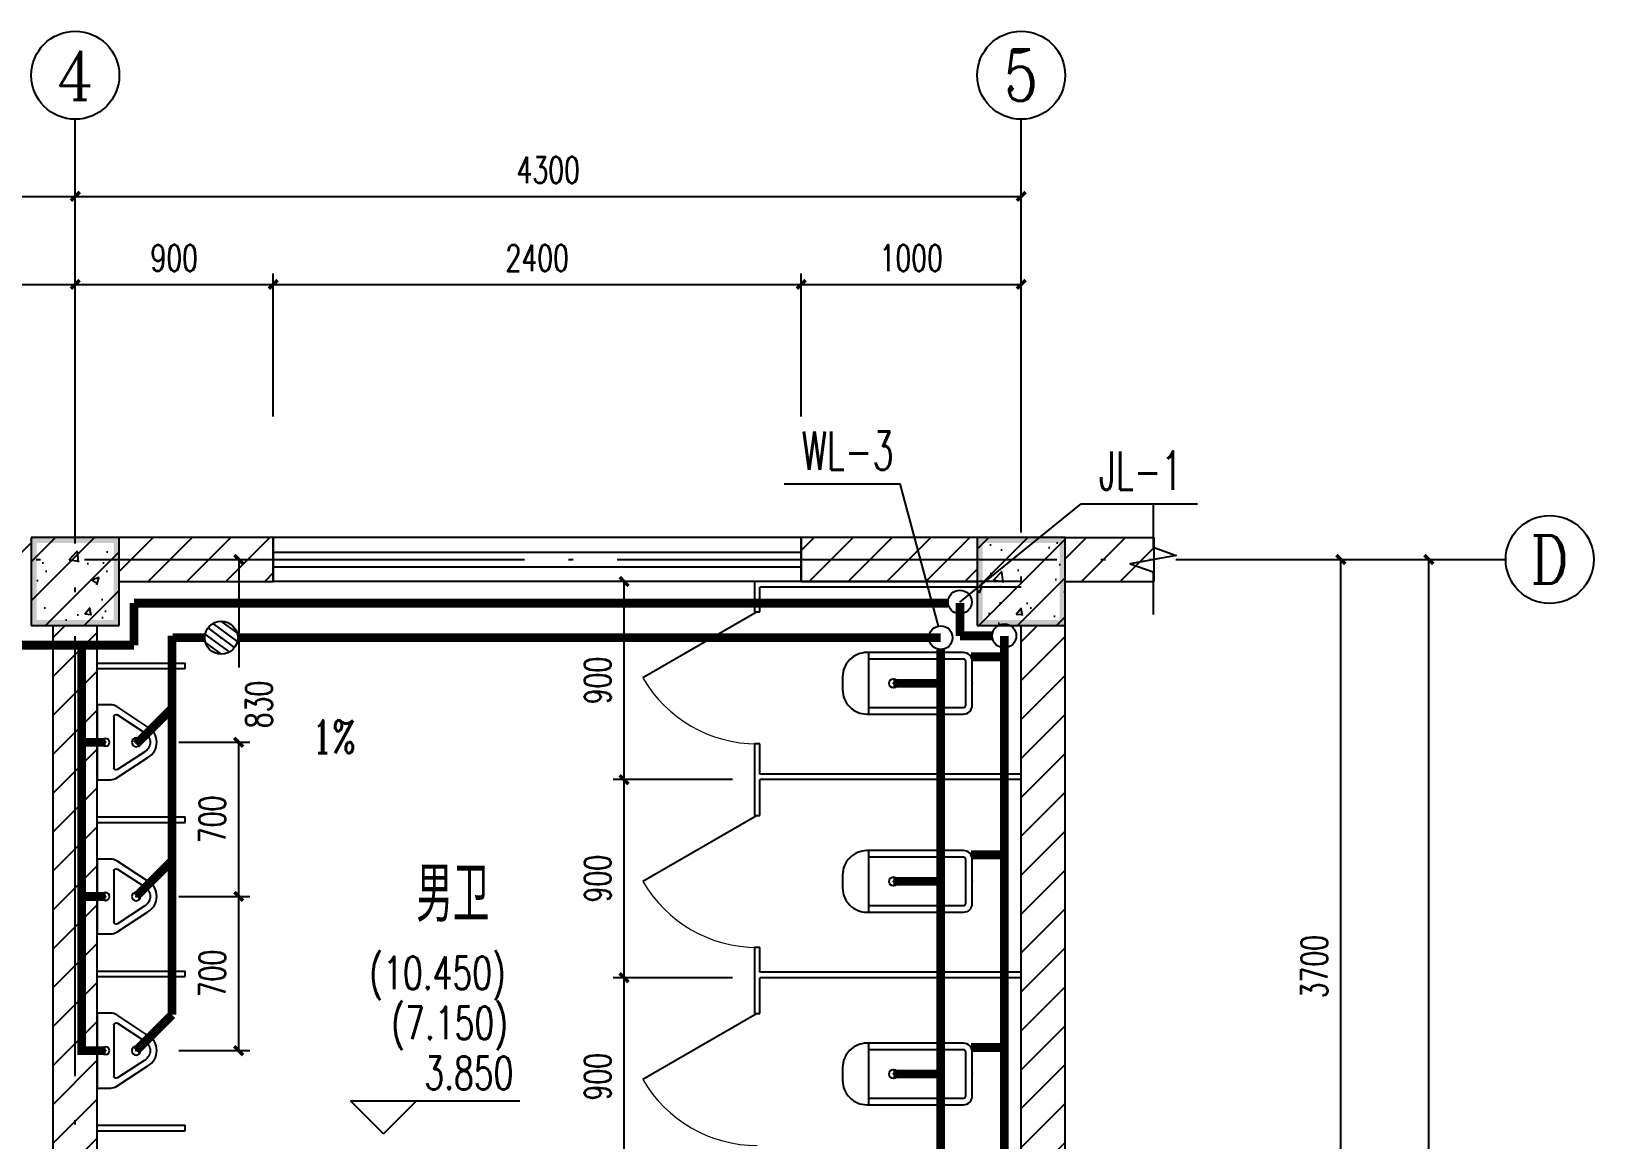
# Model space of a CAD drawing. Extents: x 6128144 to 12201635, y -1670122 to -706096.
# Drawn here: x 6219369 to 6226471, y -737750 to -732714 of the extents above; entities that cross this region are included whole.
import ezdxf
from ezdxf.enums import TextEntityAlignment as Align

# ---------------------------------------------------------------- set-up
doc = ezdxf.new("R2010")
doc.units = 0
doc.header["$LTSCALE"] = 1000
doc.header["$MEASUREMENT"] = 0
doc.linetypes.add('DASH', pattern=[0.35, 0.25, -0.1])
doc.linetypes.add('DOTE', pattern=[2.42, 2, -0.2, 0.02, -0.2])
doc.layers.get('0').update_dxf_attribs({"linetype": 'CONTINUOUS'})
doc.layers.get('Defpoints').update_dxf_attribs({"linetype": 'CONTINUOUS'})
for name, color, linetype in [('AXIS', 3, 'CONTINUOUS'), ('AXIS_TEXT', 7, 'CONTINUOUS'), ('COLUMN', 9, 'CONTINUOUS'), ('DIM_ELEV', 3, 'CONTINUOUS'), ('DIM_SYMB', 3, 'CONTINUOUS'), ('DOTE', 252, 'CONTINUOUS'), ('LATRINE', 6, 'CONTINUOUS'), ('LVTRY', 6, 'CONTINUOUS'), ('PIPE-给水', 3, 'CONTINUOUS'), ('PUB_DIM', 3, 'CONTINUOUS'), ('PUB_HATCH', 8, 'CONTINUOUS'), ('PUB_TEXT', 7, 'CONTINUOUS'), ('TWT_LEAD', 3, 'CONTINUOUS'), ('WALL', 2, 'CONTINUOUS'), ('WINDOW', 4, 'CONTINUOUS'), ('回水', 2, 'DASH'), ('排水', 221, 'CONTINUOUS')]:
    doc.layers.add(name, color=color, linetype=linetype)
doc.styles.add('_TCH_AXIS', font='COMPLEX', dxfattribs={"bigfont": 'GBCBIG'})
doc.styles.add('_TCH_DIM', font='SIMPLEX', dxfattribs={"bigfont": 'GBCBIG'})
doc.styles.add('_TCH_DIM_T3', font='SIMPLEX', dxfattribs={"width": 0.705882, "bigfont": 'GBCBIG'})
doc.styles.add('COMPLEX', font='COMPLEX')
doc.styles.add('schuco', font='sceie.shx', dxfattribs={"width": 0.7, "bigfont": 'sceic.shx'})
doc.styles.add('TG_LINETYPE', font='SIMPLEX', dxfattribs={"width": 0.8, "height": 3, "bigfont": 'HZTXT'})
doc.styles.add('X02W-L0100$0$_TWT_SERIAL', font='SIMPLEX', dxfattribs={"width": 0.8, "height": 3.5, "bigfont": 'HZTXT'})
doc.linetypes.add('TG_J', pattern='A,2,-0.3,["J",TG_LINETYPE,S=0.1,R=0,X=-0.23,Y=-0.15],0', length=2.3)
doc.dimstyles.new('_TCH_ARCH&&50', dxfattribs={"dimtxt": 119, "dimasz": 40, "dimexe": 50, "dimexo": 100, "dimgap": 60.5, "dimtad": 1, "dimdec": 0, "dimzin": 0, "dimdsep": 46, "dimtxsty": '_TCH_DIM_T3', "dimblk": 'ARCHTICK', "dimcen": 0.09, "dimclrt": 7, "dimazin": 2, "dimtfac": 1, "dimtdec": 0, "dimtix": 1, "dimtmove": 2, "dimatfit": 3, "dimfxl": 0, "dimtolj": 1, "dimtzin": 0, "dimarcsym": 0})
pattern_1 = [(45, (284924.3, 65536.4), (-88.388383, 88.388383), [])]
pattern_2 = [(45, (284924.3, 65446.64), (-88.3883476, 88.3883476), []), (50, (284924.3, 65446.64), (358.630091, -31.376067), [37.5, -412.5]), (355, (284924.3, 65446.64), (-69.375667, 376.096067), [30, -330]), (100.4514, (284954.2, 65444.02), (289.25469, 344.719771), [31.870095, -350.571056]), (46.1842, (284924.3, 65546.64), (533.620524, -82.759507), [56.25, -618.75]), (96.6356, (284968.77, 65539.74), (467.331353, 487.058935), [47.805144, -525.8565]), (351.1842, (284924.3, 65546.64), (467.330973, 487.0593), [45, -495]), (21, (284974.3, 65521.64), (298.453526, -201.309445), [37.5, -412.5]), (326, (284974.3, 65521.64), (121.657666, 362.575023), [30, -330]), (71.4514, (284999.17, 65504.86), (420.111314, 161.265248), [31.870095, -350.571056]), (37.5, (284924.3, 65446.64), (6.0799277, 166.446927), [0, -326, 0, -335, 0, -331.25]), (7.5, (284924.3, 65446.64), (131.5347687, 197.205856), [0, -191, 0, -318.5, 0, -126.25]), (327.5, (284812.8, 65446.64), (266.911218, -11.277436), [0, -125, 0, -390, 0, -517.5]), (317.5, (284762.8, 65446.64), (291.593085, 50.052491), [0, -162.5, 0, -259, 0, -367.5])]

# ---------------------------------------------------------------- blocks, each defined once
blk = doc.blocks.new('$lvtry$00000221')
at = {"color": 0}
for p, q in [((-124.2, -91.5), (-43.3, -215.6)), ((-115.8, -76), (115.8, -76)), ((43.3, -215.6), (124.2, -91.5))]:
    blk.add_line(p, q, dxfattribs=at)
blk.add_lwpolyline([(69.3, -230.6, -0.57735), (-69.3, -230.6), (-161.9, -88.4, -0.145378), (-170, -61.1), (-170, 0), (170, 0), (170, -61.1, -0.145378), (161.9, -88.4)], format="xyb", close=True, dxfattribs=at)
for centre, radius in [((0, -38), 17.7), ((0, -177), 20)]:
    blk.add_circle(centre, radius, dxfattribs=at)
for centre, radius, start, end in [((-115.8, -86), 10, 90, 213.0863), ((115.8, -86), 10, 326.9137, 90), ((0, -190.6), 50, 210, 330)]:
    blk.add_arc(centre, radius, start, end, dxfattribs=at)
for p in [(0, -38), (0, -177)]:
    blk.add_point(p, dxfattribs=at)
blk = doc.blocks.new('$TCHSYS$APDOOR2D')
blk.add_line((0.5, 0), (0, 0.866))
at = {"lineweight": 13}
blk.add_arc((0.5, 0), 1, 120, 180, dxfattribs=at)
blk = doc.blocks.new('$lvtry$00000200')
at = {"color": 0}
for p, q in [((-109.8, -40), (-109.8, -469.7)), ((99.8, -30), (-99.8, -30)), ((109.8, -469.7), (109.8, -40))]:
    blk.add_line(p, q, dxfattribs=at)
blk.add_lwpolyline([(99.8, 0), (-99.8, 0, 0.414214), (-139.8, -40), (-139.8, -479.7, 0.414214), (-29.8, -589.7), (29.8, -589.7, 0.414214), (139.8, -479.7), (139.8, -40, 0.414214)], format="xyb", close=True, dxfattribs=at)
blk.add_lwpolyline([(139.8, -469.7), (-139.8, -469.7)], dxfattribs=at)
blk.add_circle((0, -358.6), 20, dxfattribs=at)
for centre, start, end in [((-99.8, -40), 90, 180), ((99.8, -40), 0, 90)]:
    blk.add_arc(centre, 10, start, end, dxfattribs=at)
for p in [(0, 0), (0, -358.6)]:
    blk.add_point(p, dxfattribs=at)
blk = doc.blocks.new('_AXISO')
blk.add_circle((0, 0), 0.5)
at = {"layer": 'AXIS_TEXT', "style": 'COMPLEX', "width": 1.041667}
blk.add_attdef('A', text='', height=0.56, dxfattribs=at).set_placement((-0.25, -0.28), (0.25, -0.28), align=Align.FIT)
blk = doc.blocks.new('_ArchTick')
at = {"color": 0, "linetype": 'ByBlock', "const_width": 0.4}
blk.add_lwpolyline([(-0.5, -0.5), (0.5, 0.5)], dxfattribs=at)
blk = doc.blocks.new('*D2225')
at = {"layer": 'Defpoints', "color": 0}
for p in [(6222063.1, -735213.6), (6222656, -735213.6), (6222656, -736113.6)]:
    blk.add_point(p, dxfattribs=at)
at = {"layer": 'PUB_DIM', "color": 0, "lineweight": -2}
for p, q in [((6222556, -735213.6), (6222013.1, -735213.6)), ((6222063.1, -736113.6), (6222063.1, -735213.6)), ((6222556, -736113.6), (6222013.1, -736113.6))]:
    blk.add_line(p, q, dxfattribs=at)
at = {"layer": 'PUB_DIM', "color": 0, "lineweight": -2, "xscale": 40, "yscale": 40, "zscale": 40}
for p, rotation in [((6222063.1, -735213.6), 90), ((6222063.1, -736113.6), 270)]:
    blk.add_blockref('_ArchTick', p, dxfattribs=dict(at, rotation=rotation))
at = {"layer": 'PUB_DIM', "color": 7, "insert": (6221943.1, -735663.6), "char_height": 119, "attachment_point": 5, "rotation": 90, "style": '_TCH_DIM_T3'}
blk.add_mtext('\\A1;900', dxfattribs=at)
blk = doc.blocks.new('*D2226')
at = {"layer": 'Defpoints', "color": 0}
for p in [(6222063.1, -736113.6), (6222656, -736113.6), (6222656, -737013.6)]:
    blk.add_point(p, dxfattribs=at)
at = {"layer": 'PUB_DIM', "color": 0, "lineweight": -2}
for p, q in [((6222556, -736113.6), (6222013.1, -736113.6)), ((6222063.1, -737013.6), (6222063.1, -736113.6)), ((6222556, -737013.6), (6222013.1, -737013.6))]:
    blk.add_line(p, q, dxfattribs=at)
at = {"layer": 'PUB_DIM', "color": 0, "lineweight": -2, "xscale": 40, "yscale": 40, "zscale": 40}
for p, rotation in [((6222063.1, -736113.6), 90), ((6222063.1, -737013.6), 270)]:
    blk.add_blockref('_ArchTick', p, dxfattribs=dict(at, rotation=rotation))
at = {"layer": 'PUB_DIM', "color": 7, "insert": (6221943.1, -736563.6), "char_height": 119, "attachment_point": 5, "rotation": 90, "style": '_TCH_DIM_T3'}
blk.add_mtext('\\A1;900', dxfattribs=at)
blk = doc.blocks.new('*D2227')
at = {"layer": 'Defpoints', "color": 0}
for p in [(6222063.1, -737013.6), (6222656, -737013.6), (6222656, -737913.6)]:
    blk.add_point(p, dxfattribs=at)
at = {"layer": 'PUB_DIM', "color": 0, "lineweight": -2}
for p, q in [((6222556, -737013.6), (6222013.1, -737013.6)), ((6222063.1, -737913.6), (6222063.1, -737013.6)), ((6222556, -737913.6), (6222013.1, -737913.6))]:
    blk.add_line(p, q, dxfattribs=at)
at = {"layer": 'PUB_DIM', "color": 0, "lineweight": -2, "xscale": 40, "yscale": 40, "zscale": 40}
for p, rotation in [((6222063.1, -737013.6), 90), ((6222063.1, -737913.6), 270)]:
    blk.add_blockref('_ArchTick', p, dxfattribs=dict(at, rotation=rotation))
at = {"layer": 'PUB_DIM', "color": 7, "insert": (6221943.1, -737463.6), "char_height": 119, "attachment_point": 5, "rotation": 90, "style": '_TCH_DIM_T3'}
blk.add_mtext('\\A1;900', dxfattribs=at)
blk = doc.blocks.new('*D2233')
at = {"layer": 'Defpoints', "color": 0}
for p in [(6219939.1, -736644.5), (6220311.6, -736644.5), (6219939.1, -737345)]:
    blk.add_point(p, dxfattribs=at)
at = {"layer": 'PUB_DIM', "color": 0, "lineweight": -2}
for p, q in [((6220039.1, -736644.5), (6220361.6, -736644.5)), ((6220311.6, -737345), (6220311.6, -736644.5)), ((6220039.1, -737345), (6220361.6, -737345))]:
    blk.add_line(p, q, dxfattribs=at)
at = {"layer": 'PUB_DIM', "color": 0, "lineweight": -2, "xscale": 40, "yscale": 40, "zscale": 40}
for p, rotation in [((6220311.6, -736644.5), 90), ((6220311.6, -737345), 270)]:
    blk.add_blockref('_ArchTick', p, dxfattribs=dict(at, rotation=rotation))
at = {"layer": 'PUB_DIM', "color": 7, "insert": (6220191.6, -736994.7), "char_height": 119, "attachment_point": 5, "rotation": 90, "style": '_TCH_DIM_T3'}
blk.add_mtext('\\A1;700', dxfattribs=at)
blk = doc.blocks.new('*D2234')
at = {"layer": 'Defpoints', "color": 0}
for p in [(6219939.1, -735944), (6220311.6, -735944), (6219939.1, -736644.5)]:
    blk.add_point(p, dxfattribs=at)
at = {"layer": 'PUB_DIM', "color": 0, "lineweight": -2}
for p, q in [((6220039.1, -735944), (6220361.6, -735944)), ((6220311.6, -736644.5), (6220311.6, -735944)), ((6220039.1, -736644.5), (6220361.6, -736644.5))]:
    blk.add_line(p, q, dxfattribs=at)
at = {"layer": 'PUB_DIM', "color": 0, "lineweight": -2, "xscale": 40, "yscale": 40, "zscale": 40}
for p, rotation in [((6220311.6, -735944), 90), ((6220311.6, -736644.5), 270)]:
    blk.add_blockref('_ArchTick', p, dxfattribs=dict(at, rotation=rotation))
at = {"layer": 'PUB_DIM', "color": 7, "insert": (6220191.6, -736294.3), "char_height": 119, "attachment_point": 5, "rotation": 90, "style": '_TCH_DIM_T3'}
blk.add_mtext('\\A1;700', dxfattribs=at)
blk = doc.blocks.new('*D2235')
at = {"layer": 'Defpoints', "color": 0}
for p in [(6219939.1, -735113.6), (6220311.6, -735113.6), (6219939.1, -735944)]:
    blk.add_point(p, dxfattribs=at)
at = {"layer": 'PUB_DIM', "color": 0, "lineweight": -2}
for p, q in [((6220039.1, -735113.6), (6220361.6, -735113.6)), ((6220311.6, -735113.6), (6220311.6, -735603.8)), ((6220039.1, -735944), (6220361.6, -735944)), ((6220311.6, -735944), (6220311.6, -735940.8))]:
    blk.add_line(p, q, dxfattribs=at)
at = {"layer": 'PUB_DIM', "color": 0, "lineweight": -2, "xscale": 40, "yscale": 40, "zscale": 40}
for p, rotation in [((6220311.6, -735113.6), 90), ((6220311.6, -735944), 270)]:
    blk.add_blockref('_ArchTick', p, dxfattribs=dict(at, rotation=rotation))
at = {"layer": 'PUB_DIM', "color": 7, "insert": (6220403.6, -735772.3), "char_height": 119, "attachment_point": 5, "rotation": 90, "style": '_TCH_DIM_T3'}
blk.add_mtext('\\A1;830', dxfattribs=at)
blk = doc.blocks.new('*D2244')
at = {"layer": 'Defpoints', "color": 0}
for p in [(6224621.2, -735113.6), (6225321.2, -735113.6), (6224621.2, -738813.6)]:
    blk.add_point(p, dxfattribs=at)
at = {"layer": 'PUB_DIM', "color": 0, "lineweight": -2}
for p, q in [((6224721.2, -735113.6), (6225371.2, -735113.6)), ((6225321.2, -738813.6), (6225321.2, -735113.6)), ((6224721.2, -738813.6), (6225371.2, -738813.6))]:
    blk.add_line(p, q, dxfattribs=at)
at = {"layer": 'PUB_DIM', "color": 0, "lineweight": -2, "xscale": 40, "yscale": 40, "zscale": 40}
for p, rotation in [((6225321.2, -735113.6), 90), ((6225321.2, -738813.6), 270)]:
    blk.add_blockref('_ArchTick', p, dxfattribs=dict(at, rotation=rotation))
at = {"layer": 'PUB_DIM', "color": 7, "insert": (6225201.2, -736963.6), "char_height": 119, "attachment_point": 5, "rotation": 90, "style": '_TCH_DIM_T3'}
blk.add_mtext('\\A1;3700', dxfattribs=at)
blk = doc.blocks.new('*D2245')
at = {"layer": 'AXIS', "color": 0, "lineweight": -2}
for p, q in [((6224721.2, -735113.6), (6225771.2, -735113.6)), ((6225721.2, -741413.6), (6225721.2, -735113.6)), ((6224721.2, -741413.6), (6225771.2, -741413.6))]:
    blk.add_line(p, q, dxfattribs=at)
at = {"layer": 'Defpoints', "color": 0}
for p in [(6224621.2, -735113.6), (6225721.2, -735113.6), (6224621.2, -741413.6)]:
    blk.add_point(p, dxfattribs=at)
at = {"layer": 'AXIS', "color": 0, "lineweight": -2, "xscale": 40, "yscale": 40, "zscale": 40}
for p, rotation in [((6225721.2, -735113.6), 90), ((6225721.2, -741413.6), 270)]:
    blk.add_blockref('_ArchTick', p, dxfattribs=dict(at, rotation=rotation))
at = {"layer": 'AXIS', "color": 7, "insert": (6225601.2, -738263.6), "char_height": 119, "attachment_point": 5, "rotation": 90, "style": '_TCH_DIM_T3'}
blk.add_mtext('\\A1;6300', dxfattribs=at)
blk = doc.blocks.new('*D2264')
at = {"layer": 'Defpoints', "color": 0}
for p in [(6219568.5, -733863.6), (6218668.5, -734563.6), (6219568.5, -734563.6)]:
    blk.add_point(p, dxfattribs=at)
at = {"layer": 'PUB_DIM', "color": 0, "lineweight": -2}
for p, q in [((6218668.5, -734463.6), (6218668.5, -733813.6)), ((6219568.5, -734463.6), (6219568.5, -733813.6)), ((6218668.5, -733863.6), (6219568.5, -733863.6))]:
    blk.add_line(p, q, dxfattribs=at)
at = {"layer": 'PUB_DIM', "color": 0, "lineweight": -2, "xscale": 40, "yscale": 40, "zscale": 40, "rotation": 180}
blk.add_blockref('_ArchTick', (6218668.5, -733863.6), dxfattribs=at)
at = {"layer": 'PUB_DIM', "color": 0, "lineweight": -2, "xscale": 40, "yscale": 40, "zscale": 40}
blk.add_blockref('_ArchTick', (6219568.5, -733863.6), dxfattribs=at)
at = {"layer": 'PUB_DIM', "color": 7, "insert": (6219118.5, -733743.6), "char_height": 119, "attachment_point": 5, "style": '_TCH_DIM_T3'}
blk.add_mtext('\\A1;900', dxfattribs=at)
blk = doc.blocks.new('*D2265')
at = {"layer": 'Defpoints', "color": 0}
for p in [(6220468.5, -733863.6), (6219568.5, -734563.6), (6220468.5, -734563.6)]:
    blk.add_point(p, dxfattribs=at)
at = {"layer": 'PUB_DIM', "color": 0, "lineweight": -2}
for p, q in [((6219568.5, -734463.6), (6219568.5, -733813.6)), ((6220468.5, -734463.6), (6220468.5, -733813.6)), ((6219568.5, -733863.6), (6220468.5, -733863.6))]:
    blk.add_line(p, q, dxfattribs=at)
at = {"layer": 'PUB_DIM', "color": 0, "lineweight": -2, "xscale": 40, "yscale": 40, "zscale": 40, "rotation": 180}
blk.add_blockref('_ArchTick', (6219568.5, -733863.6), dxfattribs=at)
at = {"layer": 'PUB_DIM', "color": 0, "lineweight": -2, "xscale": 40, "yscale": 40, "zscale": 40}
blk.add_blockref('_ArchTick', (6220468.5, -733863.6), dxfattribs=at)
at = {"layer": 'PUB_DIM', "color": 7, "insert": (6220018.5, -733743.6), "char_height": 119, "attachment_point": 5, "style": '_TCH_DIM_T3'}
blk.add_mtext('\\A1;900', dxfattribs=at)
blk = doc.blocks.new('*D2266')
at = {"layer": 'Defpoints', "color": 0}
for p in [(6222868.5, -733863.6), (6220468.5, -734563.6), (6222868.5, -734563.6)]:
    blk.add_point(p, dxfattribs=at)
at = {"layer": 'PUB_DIM', "color": 0, "lineweight": -2}
for p, q in [((6220468.5, -734463.6), (6220468.5, -733813.6)), ((6222868.5, -734463.6), (6222868.5, -733813.6)), ((6220468.5, -733863.6), (6222868.5, -733863.6))]:
    blk.add_line(p, q, dxfattribs=at)
at = {"layer": 'PUB_DIM', "color": 0, "lineweight": -2, "xscale": 40, "yscale": 40, "zscale": 40, "rotation": 180}
blk.add_blockref('_ArchTick', (6220468.5, -733863.6), dxfattribs=at)
at = {"layer": 'PUB_DIM', "color": 0, "lineweight": -2, "xscale": 40, "yscale": 40, "zscale": 40}
blk.add_blockref('_ArchTick', (6222868.5, -733863.6), dxfattribs=at)
at = {"layer": 'PUB_DIM', "color": 7, "insert": (6221668.5, -733743.6), "char_height": 119, "attachment_point": 5, "style": '_TCH_DIM_T3'}
blk.add_mtext('\\A1;2400', dxfattribs=at)
blk = doc.blocks.new('*D2267')
at = {"layer": 'Defpoints', "color": 0}
for p in [(6223868.5, -733863.6), (6222868.5, -734563.6), (6223868.5, -734563.6)]:
    blk.add_point(p, dxfattribs=at)
at = {"layer": 'PUB_DIM', "color": 0, "lineweight": -2}
for p, q in [((6222868.5, -734463.6), (6222868.5, -733813.6)), ((6223868.5, -734463.6), (6223868.5, -733813.6)), ((6222868.5, -733863.6), (6223868.5, -733863.6))]:
    blk.add_line(p, q, dxfattribs=at)
at = {"layer": 'PUB_DIM', "color": 0, "lineweight": -2, "xscale": 40, "yscale": 40, "zscale": 40, "rotation": 180}
blk.add_blockref('_ArchTick', (6222868.5, -733863.6), dxfattribs=at)
at = {"layer": 'PUB_DIM', "color": 0, "lineweight": -2, "xscale": 40, "yscale": 40, "zscale": 40}
blk.add_blockref('_ArchTick', (6223868.5, -733863.6), dxfattribs=at)
at = {"layer": 'PUB_DIM', "color": 7, "insert": (6223368.5, -733743.6), "char_height": 119, "attachment_point": 5, "style": '_TCH_DIM_T3'}
blk.add_mtext('\\A1;1000', dxfattribs=at)
blk = doc.blocks.new('*D2268')
at = {"layer": 'AXIS', "color": 0, "lineweight": -2}
for p, q in [((6215368.5, -734463.6), (6215368.5, -733413.6)), ((6219568.5, -734463.6), (6219568.5, -733413.6)), ((6215368.5, -733463.6), (6219568.5, -733463.6))]:
    blk.add_line(p, q, dxfattribs=at)
at = {"layer": 'Defpoints', "color": 0}
for p in [(6219568.5, -733463.6), (6215368.5, -734563.6), (6219568.5, -734563.6)]:
    blk.add_point(p, dxfattribs=at)
at = {"layer": 'AXIS', "color": 0, "lineweight": -2, "xscale": 40, "yscale": 40, "zscale": 40, "rotation": 180}
blk.add_blockref('_ArchTick', (6215368.5, -733463.6), dxfattribs=at)
at = {"layer": 'AXIS', "color": 0, "lineweight": -2, "xscale": 40, "yscale": 40, "zscale": 40}
blk.add_blockref('_ArchTick', (6219568.5, -733463.6), dxfattribs=at)
at = {"layer": 'AXIS', "color": 7, "insert": (6217468.5, -733343.6), "char_height": 119, "attachment_point": 5, "style": '_TCH_DIM_T3'}
blk.add_mtext('\\A1;4200', dxfattribs=at)
blk = doc.blocks.new('*D2269')
at = {"layer": 'AXIS', "color": 0, "lineweight": -2}
for p, q in [((6219568.5, -734463.6), (6219568.5, -733413.6)), ((6223868.5, -734463.6), (6223868.5, -733413.6)), ((6219568.5, -733463.6), (6223868.5, -733463.6))]:
    blk.add_line(p, q, dxfattribs=at)
at = {"layer": 'Defpoints', "color": 0}
for p in [(6223868.5, -733463.6), (6219568.5, -734563.6), (6223868.5, -734563.6)]:
    blk.add_point(p, dxfattribs=at)
at = {"layer": 'AXIS', "color": 0, "lineweight": -2, "xscale": 40, "yscale": 40, "zscale": 40, "rotation": 180}
blk.add_blockref('_ArchTick', (6219568.5, -733463.6), dxfattribs=at)
at = {"layer": 'AXIS', "color": 0, "lineweight": -2, "xscale": 40, "yscale": 40, "zscale": 40}
blk.add_blockref('_ArchTick', (6223868.5, -733463.6), dxfattribs=at)
at = {"layer": 'AXIS', "color": 7, "insert": (6221718.5, -733343.6), "char_height": 119, "attachment_point": 5, "style": '_TCH_DIM_T3'}
blk.add_mtext('\\A1;4300', dxfattribs=at)
blk = doc.blocks.new('$WINLIB2D$00000001')
at = {"color": 0}
for points in [[(-0.5, 0.5), (-0.5, -0.5)], [(-0.5, 0.5), (0.5, 0.5)], [(0.5, -0.5), (0.5, 0.5)], [(0.5, 0.1667), (-0.5, 0.1667)], [(0.5, -0.1667), (-0.5, -0.1667)], [(-0.5, -0.5), (0.5, -0.5)]]:
    blk.add_lwpolyline(points, dxfattribs=at)
blk = doc.blocks.new('$lvtry$00000171')
at = {"layer": '排水'}
for p, q in [((-74.2, 10.6), (-10.6, 74.2)), ((-69.8, -27.4), (27.4, 69.8)), ((-53, -53), (53, 53)), ((-27.4, -69.8), (69.8, 27.4)), ((10.6, -74.2), (74.2, -10.6))]:
    blk.add_line(p, q, dxfattribs=at)
blk.add_circle((0, 0), 75, dxfattribs=at)
blk.add_point((0, 0), dxfattribs=at)

msp = doc.modelspace()

# ---------------------------------------------------------------- hatches: boundary and pattern name
at = {"layer": 'COLUMN', "linetype": 'ByBlock'}
for points in [[(6219768.5, -735013.6), (6219368.5, -735013.6), (6219393.5, -735038.6), (6219743.5, -735038.6)], [(6219368.5, -735013.6), (6219368.5, -735413.6), (6219393.5, -735388.6), (6219393.5, -735038.6)], [(6219768.5, -735413.6), (6219768.5, -735013.6), (6219743.5, -735038.6), (6219743.5, -735388.6)], [(6224068.5, -735013.6), (6223668.5, -735013.6), (6223693.5, -735038.6), (6224043.5, -735038.6)], [(6223668.5, -735013.6), (6223668.5, -735413.6), (6223693.5, -735388.6), (6223693.5, -735038.6)], [(6224068.5, -735413.6), (6224068.5, -735013.6), (6224043.5, -735038.6), (6224043.5, -735388.6)], [(6219368.5, -735413.6), (6219768.5, -735413.6), (6219743.5, -735388.6), (6219393.5, -735388.6)], [(6223668.5, -735413.6), (6224068.5, -735413.6), (6224043.5, -735388.6), (6223693.5, -735388.6)]]:
    msp.add_hatch(color=256, dxfattribs=at).paths.add_polyline_path(points)
at = {"layer": 'PUB_HATCH', "linetype": 'ByBlock'}
h = msp.add_hatch(dxfattribs=at)
h.set_pattern_fill('普通砖', color=256, scale=50, style=0)
h.set_pattern_definition(pattern_1)
h.paths.add_polyline_path([(6219368.5, -735213.6), (6219368.5, -735013.6), (6218668.5, -735013.6), (6218668.5, -735213.6)])
h = msp.add_hatch(dxfattribs=at)
h.set_pattern_fill('钢筋混凝土', color=256, scale=50, style=0)
h.set_pattern_definition(pattern_2)
h.paths.add_polyline_path([(6219368.5, -735413.6), (6219768.5, -735413.6), (6219768.5, -735013.6), (6219368.5, -735013.6)])
h = msp.add_hatch(dxfattribs=at)
h.set_pattern_fill('普通砖', color=256, scale=50, style=0)
h.set_pattern_definition(pattern_1)
h.paths.add_polyline_path([(6219768.5, -735013.6), (6219768.5, -735213.6), (6220468.5, -735213.6), (6220468.5, -735013.6)])
h = msp.add_hatch(dxfattribs=at)
h.set_pattern_fill('普通砖', color=256, scale=50, style=0)
h.set_pattern_definition(pattern_1)
h.paths.add_polyline_path([(6223668.5, -735213.6), (6223668.5, -735013.6), (6222868.5, -735013.6), (6222868.5, -735213.6)])
h = msp.add_hatch(dxfattribs=at)
h.set_pattern_fill('钢筋混凝土', color=256, scale=50, style=0)
h.set_pattern_definition(pattern_2)
h.paths.add_polyline_path([(6223668.5, -735413.6), (6224068.5, -735413.6), (6224068.5, -735013.6), (6223668.5, -735013.6)])
h = msp.add_hatch(dxfattribs=at)
h.set_pattern_fill('普通砖', color=256, scale=50, style=0)
h.set_pattern_definition(pattern_1)
h.paths.add_polyline_path([(6224068.5, -735013.6), (6224068.5, -735213.6), (6224471.2, -735213.6), (6224471.2, -735013.6)])
h = msp.add_hatch(dxfattribs=at)
h.set_pattern_fill('普通砖', color=256, scale=50, style=0)
h.set_pattern_definition(pattern_1)
h.paths.add_polyline_path([(6219668.5, -735413.6), (6219468.5, -735413.6), (6219468.5, -738713.6), (6219493.5, -738738.6), (6219568.5, -738780.2), (6219643.5, -738738.6), (6219668.5, -738713.6)])
h = msp.add_hatch(dxfattribs=at)
h.set_pattern_fill('普通砖', color=256, scale=50, style=0)
h.set_pattern_definition(pattern_1)
h.paths.add_polyline_path([(6224068.5, -735413.6), (6223868.5, -735413.6), (6223868.5, -738713.6), (6223893.5, -738738.6), (6223935.2, -738813.6), (6224068.5, -738813.6)])

# ---------------------------------------------------------------- linework, layer by layer
at = {"color": 0}
for p, q in [((6222790.6, -734769.3), (6223319.1, -734769.3)), ((6223492.3, -735416.2), (6223319.1, -734769.3)), ((6223590, -735306.8), (6224141.8, -734860.7)), ((6224141.8, -734860.7), (6224670.2, -734860.7))]:
    msp.add_line(p, q, dxfattribs=at)
for centre, radius in [((6223590, -735306.8), 53.8), ((6223502.8, -735468.9), 53.8), ((6223791.6, -735460.5), 54.5)]:
    msp.add_circle(centre, radius, dxfattribs=at)
at = {"layer": 'AXIS', "color": 0}
for p, q in [((6219568.5, -734613.6), (6219568.5, -733113.6)), ((6223868.5, -734613.6), (6223868.5, -733113.6)), ((6224571.2, -735113.6), (6226071.2, -735113.6))]:
    msp.add_line(p, q, dxfattribs=at)
at = {"layer": 'COLUMN', "linetype": 'ByBlock'}
for p, q in [((6219768.5, -735013.6), (6219368.5, -735013.6)), ((6219368.5, -735013.6), (6219368.5, -735413.6)), ((6219768.5, -735413.6), (6219768.5, -735013.6)), ((6224068.5, -735013.6), (6223668.5, -735013.6)), ((6223668.5, -735013.6), (6223668.5, -735413.6)), ((6224068.5, -735413.6), (6224068.5, -735013.6)), ((6219368.5, -735413.6), (6219768.5, -735413.6)), ((6223668.5, -735413.6), (6224068.5, -735413.6))]:
    msp.add_line(p, q, dxfattribs=at)
at = {"layer": 'DIM_ELEV', "color": 0}
for p, q in [((6220970.1, -737723.6), (6220820.1, -737573.6)), ((6220820.1, -737573.6), (6221590.2, -737573.6)), ((6220970.1, -737723.6), (6221120.1, -737573.6))]:
    msp.add_line(p, q, dxfattribs=at)
at = {"layer": 'DIM_SYMB', "color": 0}
msp.add_lwpolyline([(6224468.5, -734863.6), (6224468.5, -735057.3), (6224573.5, -735095.5), (6224363.5, -735132.6), (6224468.5, -735169.8), (6224468.5, -735363.6)], dxfattribs=at)
at = {"layer": 'DIM_SYMB'}
msp.add_lwpolyline([(6220654.1, -735775.6, 0, 0, 0), (6220464.9, -735610.6, 80, 0, 0), (6220238.7, -735413.5, 0, 0, 0)], format="xyseb", dxfattribs=at)
at = {"layer": 'DOTE', "linetype": 'DOTE'}
for p, q in [((6219568.5, -742301.3), (6219568.5, -734613.6)), ((6223868.5, -742251.3), (6223868.5, -734613.6)), ((6214771.2, -735113.6), (6224471.2, -735113.6))]:
    msp.add_line(p, q, dxfattribs=at)
at = {"layer": 'LATRINE'}
for p, q in [((6222656, -735213.6), (6222656, -735351.1)), ((6223868.5, -735213.6), (6222656, -735213.6)), ((6222681, -735351.1), (6222681, -735238.6)), ((6223868.5, -735238.6), (6222681, -735238.6)), ((6222656, -735351.1), (6222681, -735351.1)), ((6219668.5, -735607.9), (6219668.5, -735582.9)), ((6219668.5, -735583.9), (6220068.5, -735583.9)), ((6219668.5, -735608.9), (6220068.5, -735608.9)), ((6220068.5, -735608.9), (6220068.5, -735583.9)), ((6222681, -735951.1), (6222656, -735951.1)), ((6222656, -735951.1), (6222656, -736101.1)), ((6222681, -736088.6), (6222681, -735951.1)), ((6222656, -736101.1), (6222656, -736276.1)), ((6223868.5, -736088.6), (6222681, -736088.6)), ((6223868.5, -736113.6), (6222681, -736113.6)), ((6222681, -736276.1), (6222681, -736113.6)), ((6223868.5, -736113.6), (6223868.5, -736088.6)), ((6219668.5, -736307.4), (6219668.5, -736282.4)), ((6219668.5, -736283.4), (6220068.5, -736283.4)), ((6219668.5, -736308.4), (6220068.5, -736308.4)), ((6220068.5, -736308.4), (6220068.5, -736283.4)), ((6222656, -736276.1), (6222681, -736276.1)), ((6222681, -736876.1), (6222656, -736876.1)), ((6222656, -736876.1), (6222656, -737001.1)), ((6222681, -736988.6), (6222681, -736876.1)), ((6223868.5, -736988.6), (6223868.5, -736963.6)), ((6219668.5, -737006.9), (6219668.5, -736981.9)), ((6219668.5, -736983.9), (6220068.5, -736983.9)), ((6219668.5, -737008.9), (6220068.5, -737008.9)), ((6220068.5, -737008.9), (6220068.5, -736983.9)), ((6222656, -737001.1), (6222656, -737176.1)), ((6223868.5, -736988.6), (6222681, -736988.6)), ((6223868.5, -737013.6), (6222681, -737013.6)), ((6222681, -737176.1), (6222681, -737013.6)), ((6222656, -737176.1), (6222681, -737176.1)), ((6219668.5, -737706.4), (6219668.5, -737681.4)), ((6219668.5, -737684.4), (6220068.5, -737684.4)), ((6220068.5, -737709.4), (6220068.5, -737684.4)), ((6219668.5, -737709.4), (6220068.5, -737709.4))]:
    msp.add_line(p, q, dxfattribs=at)
at = {"layer": 'PIPE-给水', "linetype": 'TG_J', "ltscale": 0.4, "const_width": 40}
for points in [[(6219836, -735311.7), (6223536.2, -735311.7)], [(6219836, -735503), (6219836, -735311.7)], [(6223590, -735460.5), (6223590, -735311.7)], [(6219292.5, -735503), (6219836, -735503)], [(6219706.5, -737345), (6219597.7, -737345), (6219597.7, -735503)], [(6223590, -735460.5), (6223737.1, -735460.5)], [(6223791.6, -738849.8), (6223791.6, -735460.5)], [(6223640.8, -735555.6), (6223791.6, -735555.6)], [(6219597.7, -735944), (6219706.5, -735944)], [(6223640.8, -736455.6), (6223791.6, -736455.6)], [(6219597.7, -736644.5), (6219706.5, -736644.5)], [(6223640.8, -737330.6), (6223791.6, -737330.6)]]:
    msp.add_lwpolyline(points, dxfattribs=at)
at = {"layer": 'WALL', "linetype": 'ByBlock'}
for p, q in [((6220468.5, -735013.6), (6219768.5, -735013.6)), ((6220468.5, -735213.6), (6220468.5, -735013.6)), ((6223668.5, -735013.6), (6222868.5, -735013.6)), ((6222868.5, -735013.6), (6222868.5, -735213.6)), ((6224068.5, -735013.6), (6224471.2, -735013.6)), ((6224471.2, -735013.6), (6224471.2, -735213.6)), ((6219768.5, -735213.6), (6220468.5, -735213.6)), ((6222868.5, -735213.6), (6223668.5, -735213.6)), ((6224068.5, -735213.6), (6224471.2, -735213.6)), ((6219468.5, -738713.6), (6219468.5, -735413.6)), ((6219668.5, -738713.6), (6219668.5, -735413.6)), ((6223868.5, -738713.6), (6223868.5, -735413.6)), ((6224068.5, -738813.6), (6224068.5, -735413.6))]:
    msp.add_line(p, q, dxfattribs=at)
at = {"layer": '回水', "const_width": 40}
for points in [[(6220008.6, -735459), (6220008.6, -737181.9)], [(6220157.5, -735468.9), (6220011.2, -735468.9)], [(6223502.8, -735468.9), (6220307.5, -735468.9)], [(6223502.8, -735522.7), (6223502.8, -737942.9)], [(6223502.8, -735676.1), (6223287.8, -735676.1)], [(6220008.6, -735789.8), (6219845.5, -735952.9)], [(6220008.6, -736481.4), (6219845.5, -736644.5)], [(6223502.8, -736576.1), (6223287.8, -736576.1)], [(6220008.6, -737181.9), (6219845.5, -737345)], [(6223502.8, -737451.1), (6223287.8, -737451.1)]]:
    msp.add_lwpolyline(points, dxfattribs=at)

# ---------------------------------------------------------------- block references
at = {"layer": 'AXIS', "color": 0}
ref = msp.add_blockref('_AXISO', (6219568.5, -732913.6), dxfattribs=dict(at, xscale=400, yscale=400, zscale=400))
ref.add_attrib('A', '4', dxfattribs={"layer": 'AXIS_TEXT', "color": 0, "height": 222.7, "style": '_TCH_AXIS'}).set_placement((6219483.7, -733024.9), (6219653.4, -733024.9), align=Align.FIT)
ref = msp.add_blockref('_AXISO', (6223868.5, -732913.6), dxfattribs=dict(at, xscale=400, yscale=400, zscale=400))
ref.add_attrib('A', '5', dxfattribs={"layer": 'AXIS_TEXT', "color": 0, "height": 233, "style": '_TCH_AXIS'}).set_placement((6223790.9, -733030.1), (6223946.2, -733030.1), align=Align.FIT)
ref = msp.add_blockref('_AXISO', (6226271.2, -735113.6), dxfattribs=dict(at, xscale=400, yscale=400, zscale=400))
ref.add_attrib('A', 'D', dxfattribs={"layer": 'AXIS_TEXT', "color": 0, "height": 217.6, "style": '_TCH_AXIS'}).set_placement((6226183.2, -735222.4), (6226359.3, -735222.4), align=Align.FIT)
at = {"layer": 'LATRINE', "xscale": -600, "yscale": -600, "zscale": 25, "rotation": 270}
for p in [(6222668.5, -735651.1), (6222668.5, -736576.1), (6222668.5, -737476.1)]:
    msp.add_blockref('$TCHSYS$APDOOR2D', p, dxfattribs=at)
at = {"layer": 'LVTRY', "xscale": -1, "yscale": -1, "rotation": 278.654503455673}
msp.add_blockref('$lvtry$00000171', (6220232.5, -735468.9), dxfattribs=at)
at = {"layer": 'LVTRY', "rotation": 270}
for p in [(6223646.4, -735676.1), (6223646.4, -736576.1), (6223646.4, -737451.1)]:
    msp.add_blockref('$lvtry$00000200', p, dxfattribs=at)
at = {"layer": 'LVTRY', "xscale": -1, "rotation": 90}
for p in [(6219668.5, -735944), (6219668.5, -736644.5), (6219668.5, -737345)]:
    msp.add_blockref('$lvtry$00000221', p, dxfattribs=at)
at = {"layer": 'WINDOW', "linetype": 'ByBlock', "xscale": -2400, "yscale": -199.9999989520293, "zscale": -2400, "rotation": 359.9999999647415}
msp.add_blockref('$WINLIB2D$00000001', (6221668.5, -735113.6), dxfattribs=at)

# ---------------------------------------------------------------- texts
at = {"style": 'schuco', "width": 0.7}
msp.add_text('男卫', height=250, dxfattribs=at).set_placement((6221118.7, -736759.7))
at = {"layer": 'PUB_TEXT', "style": '_TCH_AXIS', "width": 0.705882}
msp.add_text('1%', height=148.75, dxfattribs=at).set_placement((6220645.9, -735993.4))
at = {"layer": 'PUB_TEXT', "color": 0, "style": '_TCH_DIM', "width": 0.705882}
for s, p in [('(10.450)', (6220905.2, -737066.1)), ('(7.150)', (6221005.2, -737293.6)), ('3.850', (6221155.2, -737521.1))]:
    msp.add_text(s, height=148.75, dxfattribs=at).set_placement(p)
at = {"layer": 'TWT_LEAD', "color": 7, "style": 'X02W-L0100$0$_TWT_SERIAL', "width": 0.64}
for s, p in [('WL-3', (6222870.9, -734706.3)), ('JL-1', (6224222, -734797.8))]:
    msp.add_text(s, height=175, dxfattribs=at).set_placement(p)

# ---------------------------------------------------------------- dimensions: what is measured, and where the dimension line sits
at = {"layer": 'AXIS', "color": 0}
for p1, p2, distance, picture, middle in [((6215368.5, -734563.6), (6219568.5, -734563.6), 1100, '*D2268', (6217468.5, -733343.6)), ((6219568.5, -734563.6), (6223868.5, -734563.6), 1100, '*D2269', (6221718.5, -733343.6)), ((6224621.2, -741413.6), (6224621.2, -735113.6), -1100, '*D2245', (6225601.2, -738263.6))]:
    dim = msp.add_aligned_dim(p1=p1, p2=p2, distance=distance, dimstyle='_TCH_ARCH&&50', dxfattribs=at)
    dim.commit()
    dim.dimension.update_dxf_attribs({"geometry": picture, "text_midpoint": middle})
at = {"layer": 'PUB_DIM', "color": 0}
for p1, p2, distance, picture, middle in [((6218668.5, -734563.6), (6219568.5, -734563.6), 700, '*D2264', (6219118.5, -733743.6)), ((6219568.5, -734563.6), (6220468.5, -734563.6), 700, '*D2265', (6220018.5, -733743.6)), ((6220468.5, -734563.6), (6222868.5, -734563.6), 700, '*D2266', (6221668.5, -733743.6)), ((6222868.5, -734563.6), (6223868.5, -734563.6), 700, '*D2267', (6223368.5, -733743.6)), ((6224621.2, -738813.6), (6224621.2, -735113.6), -700, '*D2244', (6225201.2, -736963.6)), ((6222656, -736113.6), (6222656, -735213.6), 592.9, '*D2225', (6221943.1, -735663.6)), ((6219939.0921, -736644.4938), (6219939.0921, -735944.0076), -372.4667, '*D2234', (6220191.5588, -736294.2507)), ((6222656, -737013.6), (6222656, -736113.6), 592.9, '*D2226', (6221943.1, -736563.6)), ((6219939.0921, -737344.9799), (6219939.0921, -736644.4938), -372.4667, '*D2233', (6220191.5588, -736994.7368)), ((6222656, -737913.6), (6222656, -737013.6), 592.9, '*D2227', (6221943.1, -737463.6))]:
    dim = msp.add_aligned_dim(p1=p1, p2=p2, distance=distance, dimstyle='_TCH_ARCH&&50', dxfattribs=at)
    dim.commit()
    dim.dimension.update_dxf_attribs({"geometry": picture, "text_midpoint": middle})
dim = msp.add_linear_dim(base=(6220311.6, -735113.6), p1=(6219939.1, -735944), p2=(6219939.1, -735113.6), angle=90, dimstyle='_TCH_ARCH&&50', dxfattribs=at)
dim.commit()
dim.dimension.update_dxf_attribs({"geometry": '*D2235', "text_midpoint": (6220403.6, -735772.3), "dimtype": 161})

doc.saveas('drawing.dxf')
